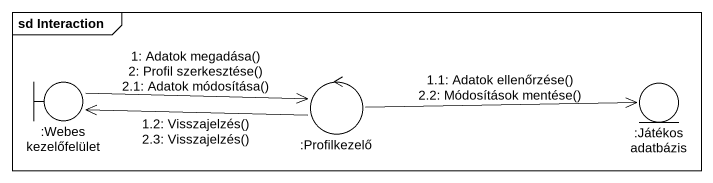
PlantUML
@startuml
mainframe sd Interaction
boundary ":Webes kezelőfelület" as Webes_kezelőfelület
control ":Profilkezelő" as Profilkezelő
entity ":Játékos adatbázis" as Játékos_adatbázis
Webes_kezelőfelület -right-> Profilkezelő : 1: Adatok megadása()\n2: Profil szerkesztése()\n2.1: Adatok módosítása()
Profilkezelő -right-> Játékos_adatbázis : 1.1: Adatok ellenőrzése()\n2.2: Módosítások mentése()
Profilkezelő -left-> Webes_kezelőfelület : 1.2: Visszajelzés()\n2.3: Visszajelzés()
@enduml
